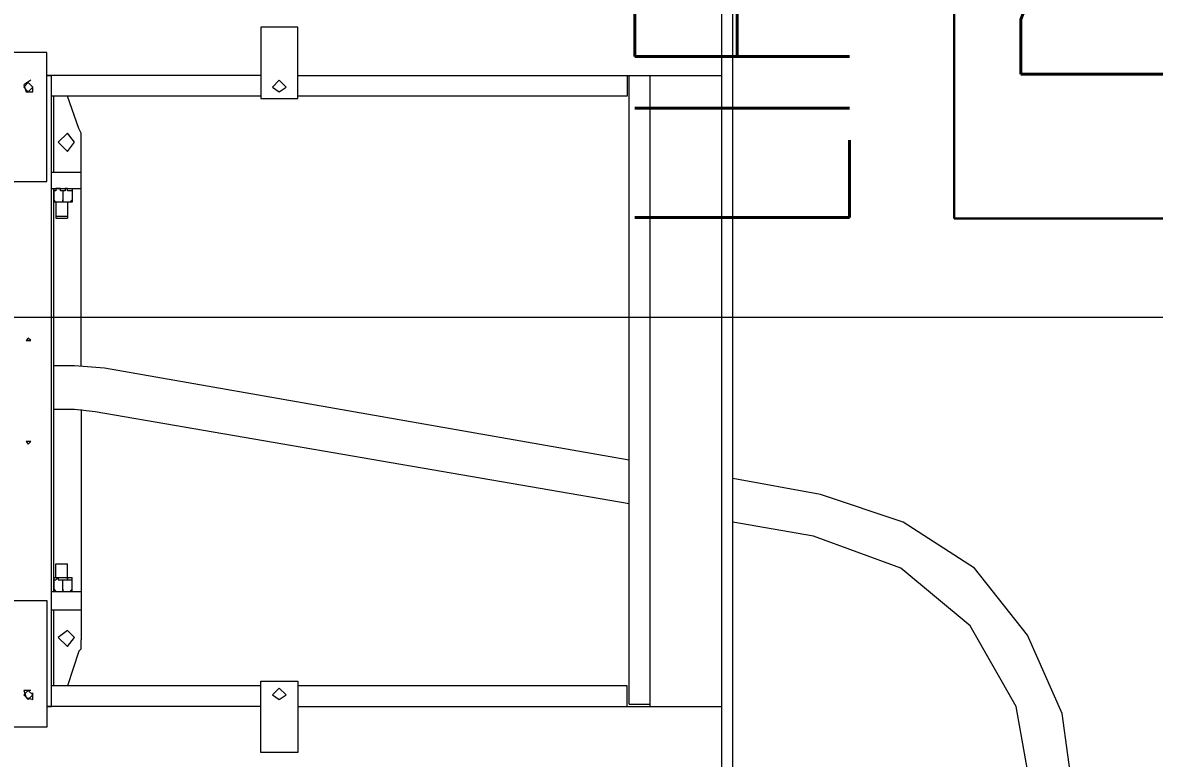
# Model space of a CAD drawing. Header units: metres. Extents: x -13621 to 152406, y -16073 to 22221.
# Drawn here: x 4138.5 to 4296.9, y 578.3 to 681.2 of the extents above; entities that cross this region are included whole.
import ezdxf

# ---------------------------------------------------------------- set-up
doc = ezdxf.new("R2010")
doc.units = ezdxf.units.M
doc.header["$LTSCALE"] = 100
doc.header["$MEASUREMENT"] = 0
doc.layers.get('0').update_dxf_attribs({"color": 9, "lineweight": 9})
for name, color, linetype, lineweight in [('25', 9, 'Continuous', 9), ('32-ekipman', 9, 'Continuous', 9), ('E-DATA LIFT PRIZI', 7, 'Continuous', 30)]:
    doc.layers.add(name, color=color, linetype=linetype, lineweight=lineweight)
doc.styles.add('E-YAZI', font='txttw.shx')
doc.styles.add('MuuM_TEXT-STANDART', font='ARIALN.TTF')
doc.dimstyles.new('MuuM_DIM200', dxfattribs={"dimscale": 20, "dimtxt": 2, "dimasz": 1, "dimexe": 1, "dimexo": 1, "dimgap": 1, "dimtad": 1, "dimdec": 1, "dimrnd": 0.5, "dimdsep": 46, "dimtxsty": 'MuuM_TEXT-STANDART', "dimblk": 'ARCHTICK', "dimcen": 0, "dimdle": 0.15, "dimclrd": 256, "dimclre": 256, "dimclrt": 256, "dimadec": 0, "dimazin": 0, "dimtfac": 5, "dimtdec": 1, "dimtix": 1, "dimtmove": 2, "dimatfit": 3, "dimldrblk": 'DOT', "dimfxl": 3, "dimfxlon": 1, "dimtolj": 1, "dimlwd": -1, "dimlwe": -1, "dimarcsym": 0})

# ---------------------------------------------------------------- blocks, each defined once
blk = doc.blocks.new('E-DATA LIFT PRIZI')
at = {"layer": 'E-DATA LIFT PRIZI', "color": 2}
blk.add_line((0, 0), (0, 41.99), dxfattribs=at)
blk.add_lwpolyline([(-24.58, 89.56), (24.58, 89.56), (24.58, 41.99), (-24.58, 41.99)], close=True, dxfattribs=at)
at = {"layer": 'E-DATA LIFT PRIZI', "color": 2, "style": 'E-YAZI', "width": 0.7}
blk.add_text('LIFT', height=30, dxfattribs=at).set_placement((-28.02, 104.21))
at = {"layer": 'E-DATA LIFT PRIZI', "color": 2, "style": 'E-YAZI'}
blk.add_text('D', height=25.6, dxfattribs=at).set_placement((-8.79, 54.59))
blk = doc.blocks.new('h')
for points in [[(181586.98, -16409.15), (181586.98, -16206.16)], [(181537.69, -16250.94), (181539.3, -16262.54), (181544.14, -16273.49), (181551.55, -16282.84), (181561.53, -16289.28), (181573.13, -16293.15)], [(181543.49, -16250.94), (181545.75, -16263.51), (181552.19, -16274.78), (181561.86, -16282.84), (181574.1, -16287.35)], [(181585.37, -16252.55), (181585.37, -16362.73)], [(181646.26, -16267.05), (181646.26, -16257.06)], [(181646.26, -16257.06), (181651.42, -16257.06)], [(181651.42, -16257.06), (181651.42, -16267.05)], [(181681.38, -16278.33), (181681.38, -16260.61)], [(181681.38, -16260.61), (181686.53, -16260.61)], [(181646.26, -16263.51), (181586.98, -16263.51)], [(181596.97, -16263.51), (181596.97, -16351.78)], [(181599.87, -16263.83), (181596.97, -16263.83)], [(181599.87, -16263.83), (181599.87, -16351.78)], [(181600.19, -16263.51), (181600.19, -16266.41)], [(181649.81, -16265.12), (181648.84, -16264.47), (181647.87, -16265.12), (181648.84, -16266.08), (181649.81, -16265.12)], [(181651.42, -16263.51), (181681.38, -16263.51)], [(181680.73, -16263.51), (181680.73, -16351.78)], [(181681.38, -16263.51), (181680.73, -16263.51)], [(181683.63, -16265.76), (181684.6, -16265.76), (181684.28, -16264.79), (181683.31, -16264.47), (181683.31, -16265.44)], [(181684.6, -16265.12), (181683.96, -16264.47), (181683.31, -16265.12), (181683.96, -16265.76), (181684.6, -16265.12)], [(181600.19, -16266.41), (181646.26, -16266.41)], [(181651.42, -16266.41), (181680.73, -16266.41)], [(181676.87, -16271.24), (181678.48, -16266.41)], [(181680.41, -16266.41), (181680.41, -16277.04)], [(181651.42, -16267.05), (181646.26, -16267.05)], [(181676.87, -16271.24), (181676.55, -16271.56), (181676.55, -16272.85)], [(181676.55, -16305.07), (181676.55, -16272.85)], [(181679.77, -16273.17), (181678.48, -16271.88), (181677.51, -16273.17), (181678.48, -16274.14), (181679.77, -16273.17)], [(181680.73, -16277.04), (181676.55, -16277.04)], [(181686.53, -16278.33), (181681.38, -16278.33)], [(181680.73, -16279.61), (181676.55, -16279.61)], [(181677.84, -16279.61), (181677.84, -16281.55)], [(181678.16, -16279.61), (181677.84, -16279.94)], [(181678.48, -16279.61), (181678.16, -16279.61)], [(181679.12, -16279.61), (181678.48, -16279.61)], [(181679.12, -16279.94), (181679.12, -16279.61)], [(181679.77, -16279.61), (181679.12, -16279.61), (181679.12, -16279.94)], [(181679.12, -16279.94), (181679.12, -16281.23)], [(181680.09, -16279.61), (181680.09, -16279.61)], [(181680.41, -16279.94), (181680.09, -16279.61)], [(181680.41, -16281.55), (181680.41, -16279.61)], [(181680.41, -16279.61), (181680.41, -16335.99)], [(181678.48, -16281.55), (181678.48, -16281.23), (181677.84, -16281.23)], [(181680.41, -16281.55), (181677.84, -16281.55)], [(181679.12, -16281.23), (181678.48, -16281.23), (181678.48, -16281.55)], [(181678.48, -16281.55), (181678.48, -16283.48)], [(181679.77, -16281.55), (181679.77, -16281.23), (181679.12, -16281.23)], [(181680.41, -16281.23), (181680.09, -16281.23), (181679.77, -16281.55)], [(181680.09, -16281.55), (181680.09, -16283.48)], [(181678.48, -16283.48), (181678.48, -16283.48)], [(181680.09, -16283.48), (181678.48, -16283.48)], [(181680.09, -16283.48), (181678.48, -16283.48)], [(181574.1, -16287.35), (181585.37, -16289.28)], [(181599.87, -16291.86), (181674.61, -16304.74)], [(181573.13, -16293.15), (181585.37, -16295.4)], [(181599.87, -16297.98), (181673.32, -16310.86)], [(181684.28, -16300.56), (181683.96, -16300.23), (181683.63, -16300.56), (181683.96, -16300.56), (181684.28, -16300.56)], [(181674.61, -16304.74), (181677.51, -16305.07)], [(181677.51, -16305.07), (181680.41, -16305.07)], [(181673.32, -16310.86), (181677.51, -16311.19)], [(181676.55, -16311.19), (181676.55, -16342.44)], [(181677.51, -16311.19), (181680.41, -16311.19)], [(181684.28, -16314.73), (181683.63, -16314.73), (181683.96, -16315.05), (181684.28, -16314.73)], [(181680.09, -16331.81), (181678.48, -16331.81)], [(181678.48, -16332.13), (181678.48, -16331.81)], [(181680.09, -16332.13), (181678.48, -16332.13)], [(181678.48, -16334.06), (181678.48, -16332.13)], [(181680.09, -16332.13), (181680.09, -16331.81)], [(181680.09, -16334.06), (181680.09, -16332.13)], [(181677.84, -16334.06), (181680.41, -16334.06)], [(181677.84, -16335.99), (181677.84, -16334.06)], [(181677.84, -16334.38), (181678.16, -16334.06), (181678.48, -16334.06)], [(181678.48, -16334.06), (181679.12, -16334.06), (181679.12, -16334.38)], [(181679.12, -16334.38), (181679.12, -16334.06), (181679.77, -16334.06)], [(181679.12, -16335.67), (181679.12, -16334.38)], [(181679.77, -16334.06), (181680.09, -16334.06), (181680.41, -16334.38)], [(181680.41, -16335.99), (181680.41, -16334.06)], [(181680.73, -16335.99), (181676.55, -16335.99)], [(181677.84, -16335.67), (181678.16, -16335.67)], [(181678.16, -16335.67), (181678.48, -16335.67)], [(181678.48, -16335.67), (181678.48, -16335.99)], [(181678.48, -16335.99), (181678.8, -16335.99), (181678.8, -16335.67), (181679.12, -16335.67)], [(181679.12, -16335.67), (181679.12, -16335.67)], [(181679.12, -16335.67), (181679.45, -16335.67), (181679.45, -16335.99), (181679.77, -16335.99)], [(181679.12, -16335.67), (181679.12, -16335.67)], [(181679.77, -16335.99), (181680.09, -16335.99), (181680.09, -16335.67)], [(181680.09, -16335.67), (181680.41, -16335.67)], [(181686.53, -16336.96), (181681.38, -16336.96)], [(181681.38, -16336.96), (181681.38, -16355)], [(181680.73, -16338.25), (181676.55, -16338.25)], [(181680.41, -16338.25), (181680.41, -16348.88)], [(181676.55, -16342.44), (181676.55, -16343.73), (181676.87, -16344.37)], [(181679.77, -16342.44), (181678.48, -16341.15), (181677.51, -16342.44), (181678.48, -16343.73), (181679.77, -16342.44)], [(181676.87, -16344.37), (181678.48, -16348.88)], [(181600.19, -16351.78), (181600.19, -16348.88)], [(181600.19, -16348.88), (181646.26, -16348.88)], [(181646.26, -16348.56), (181646.26, -16358.55)], [(181651.42, -16348.56), (181646.26, -16348.56)], [(181651.42, -16358.55), (181651.42, -16348.56)], [(181651.42, -16348.88), (181680.73, -16348.88)], [(181649.81, -16350.17), (181648.84, -16349.52), (181647.87, -16350.17), (181648.84, -16351.14), (181649.81, -16350.17)], [(181683.63, -16351.14), (181684.6, -16350.49), (181684.28, -16349.52), (181683.31, -16349.52), (181683.31, -16350.17)], [(181684.6, -16350.17), (181683.96, -16349.52), (181683.31, -16350.17), (181683.96, -16350.81), (181684.6, -16350.17)], [(181646.26, -16351.78), (181586.98, -16351.78)], [(181599.87, -16351.78), (181596.97, -16351.78)], [(181651.42, -16351.78), (181681.38, -16351.78)], [(181681.38, -16351.78), (181680.73, -16351.78)], [(181681.38, -16355), (181686.53, -16355)], [(181646.26, -16358.55), (181651.42, -16358.55)]]:
    blk.add_lwpolyline(points)
blk = doc.blocks.new('_ArchTick')
at = {"color": 0, "linetype": 'ByBlock', "const_width": 0.15}
blk.add_lwpolyline([(-0.5, -0.5), (0.5, 0.5)], dxfattribs=at)
blk = doc.blocks.new('*D451')
at = {"layer": '25', "transparency": 16777216}
for p, q in [((875, -32730.79), (875, -32650.79)), ((4425, -32730.79), (4425, -32650.79)), ((872, -32670.79), (4428, -32670.79))]:
    blk.add_line(p, q, dxfattribs=at)
at = {"layer": '25', "transparency": 16777216, "xscale": 20, "yscale": 20, "zscale": 20, "rotation": 180}
blk.add_blockref('_ArchTick', (875, -32670.79), dxfattribs=at)
at = {"layer": '25', "transparency": 16777216, "xscale": 20, "yscale": 20, "zscale": 20}
blk.add_blockref('_ArchTick', (4425, -32670.79), dxfattribs=at)
at = {"layer": '25', "transparency": 16777216, "insert": (2650, -32625.26), "char_height": 50, "attachment_point": 5, "style": 'MuuM_TEXT-STANDART'}
blk.add_mtext('\\A1;3550', dxfattribs=at)
blk = doc.blocks.new('_Dot')
at = {"color": 0, "linetype": 'ByBlock', "lineweight": -2}
blk.add_line((-0.5, 0), (-1, 0), dxfattribs=at)
at = {"color": 0, "linetype": 'ByBlock', "const_width": 0.5}
blk.add_lwpolyline([(-0.25, 0, 1), (0.25, 0, 1)], format="xyb", close=True, dxfattribs=at)
blk = doc.blocks.new('2.bod.Mimari')
at = {"layer": '32-ekipman', "ltscale": 2, "rotation": 180}
blk.add_blockref('h', (185823.25, -24307.96), dxfattribs=at)
at = {"layer": '25'}
dim = blk.add_linear_dim(base=(4425, -7990), p1=(875, -8249.42), p2=(4425, -8179.39), dimstyle='MuuM_DIM200', override={"dimtxt": 2.5}, dxfattribs=at)
dim.commit()
dim.dimension.update_dxf_attribs({"geometry": '*D451', "text_midpoint": (2650, -7944.47), "insert": (0, 24680.79)})

msp = doc.modelspace()

# ---------------------------------------------------------------- block references
msp.add_blockref('2.bod.Mimari', (0, 8630))
at = {"layer": 'E-DATA LIFT PRIZI', "color": 1, "rotation": 89.99999999999999}
msp.add_blockref('E-DATA LIFT PRIZI', (4358.38, 678.4), dxfattribs=at)

doc.saveas('drawing.dxf')
